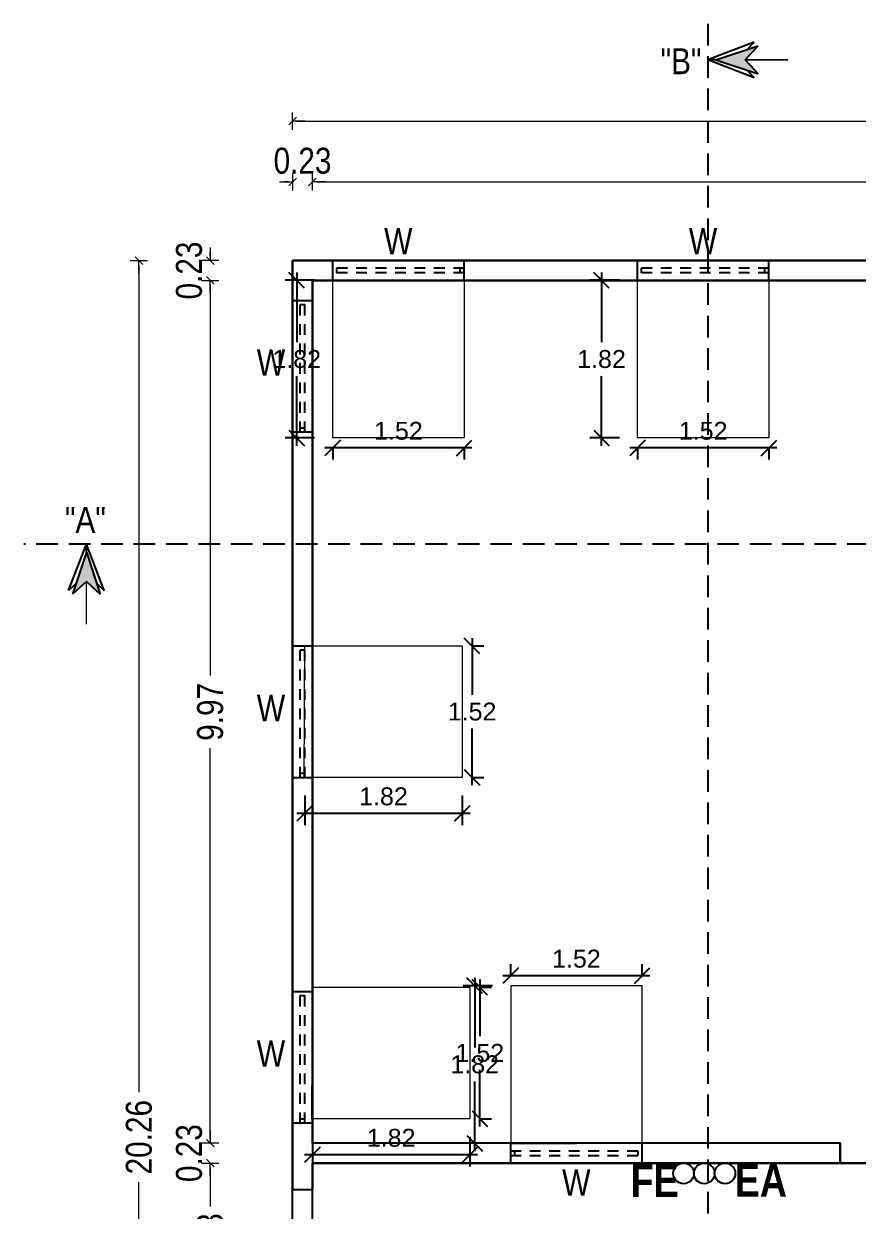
# Model space of a CAD drawing. Header units: metres. Extents: x 113452 to 113666, y -26183 to -26004.
# Drawn here: x 113587.17 to 113596.81, y -26107.84 to -26094.13 of the extents above; entities that cross this region are included whole.
import ezdxf
from ezdxf.enums import TextEntityAlignment as Align

# ---------------------------------------------------------------- set-up
doc = ezdxf.new("R2010")
doc.units = ezdxf.units.M
doc.header["$MEASUREMENT"] = 0
doc.header["$PDMODE"] = 35
doc.linetypes.add('DASHED2', pattern=[0.375, 0.25, -0.125])
doc.layers.add('BLK_1_FLR_0_BLT_UP_AREA', color=26, linetype='Continuous', plot=False)
for name, color, linetype in [('BLK_1_FLR_0_CARPET_AREA', 25, 'Continuous'), ('Grid Line', 8, 'Continuous'), ('Window', 34, 'Continuous')]:
    doc.layers.add(name, color=color, linetype=linetype)
for name, color, linetype, lineweight in [('BLK_1_FLR_0_ROOM_1_LIGHT_VENTILATION_1', 232, 'Continuous', 0), ('BLK_1_FLR_0_ROOM_1_LIGHT_VENTILATION_2', 232, 'Continuous', 0), ('BLK_1_FLR_0_ROOM_1_LIGHT_VENTILATION_7', 232, 'Continuous', 0), ('BLK_1_FLR_0_ROOM_1_LIGHT_VENTILATION_8', 232, 'Continuous', 0), ('BLK_1_FLR_0_ROOM_1_LIGHT_VENTILATION_9', 232, 'Continuous', 0), ('Dimension', 3, 'Continuous', 13)]:
    doc.layers.add(name, color=color, linetype=linetype, lineweight=lineweight)
doc.styles.add('Arial', font='swissc.ttf')
doc.styles.add('Arial-Bold', font='times.ttf')
doc.styles.add('IT', font='times.ttf', dxfattribs={"height": 12})
doc.styles.get("Standard").update_dxf_attribs({"font": 'swisscb.ttf'})
doc.styles.add('SVN', font='arial.ttf')
doc.dimstyles.new('FLOOR DIM BUILDING DIM', dxfattribs={"dimtxt": 0.3, "dimasz": 0.05, "dimexe": 0.075, "dimexo": 0.3, "dimgap": 0.09, "dimtad": 0, "dimzin": 3, "dimdsep": 46, "dimtxsty": 'Arial', "dimblk": 'JM1', "dimcen": -0.09, "dimse1": 1, "dimse2": 1, "dimclrd": 5, "dimclre": 250, "dimclrt": 3, "dimazin": 0, "dimtfac": 0.65, "dimtix": 1, "dimtofl": 0, "dimtmove": 0, "dimatfit": 2, "dimfxl": 0, "dimfrac": 1, "dimtolj": 1, "dimlwd": 18, "dimlwe": -1, "dimarcsym": 0})
doc.dimstyles.new('STY', dxfattribs={"dimscale": 0.9, "dimtxt": 0.23, "dimasz": 0.18, "dimexe": 0.15, "dimexo": 0.6, "dimgap": 0.1, "dimtad": 1, "dimtih": 1, "dimtoh": 1, "dimzin": 0, "dimdsep": 46, "dimtxsty": 'Arial-Bold', "dimblk": 'CLOSEDBLANK', "dimcen": 0.09375, "dimdle": 0.1, "dimse1": 1, "dimse2": 1, "dimadec": 0, "dimazin": 0, "dimtfac": 1, "dimtmove": 2, "dimatfit": 2, "dimfxl": 0, "dimtolj": 1, "dimtzin": 0, "dimarcsym": 0})

# ---------------------------------------------------------------- blocks, each defined once
blk = doc.blocks.new('ww1')
at = {"layer": 'Window', "linetype": 'DASHED2', "ltscale": 0.5}
for p, q in [((113597.634, -26051.841), (113597.634, -26050.317)), ((113597.686, -26051.841), (113597.686, -26050.317))]:
    blk.add_line(p, q, dxfattribs=at)
at = {"layer": 'Window', "color": 1, "linetype": 'ByBlock'}
for p, q in [((113597.634, -26050.364), (113597.686, -26050.364)), ((113597.634, -26051.79), (113597.686, -26051.79))]:
    blk.add_line(p, q, dxfattribs=at)
blk.add_lwpolyline([(113597.775, -26051.841), (113597.545, -26051.841), (113597.545, -26050.317), (113597.775, -26050.317)], close=True, dxfattribs=at)
blk = doc.blocks.new('JM1')
at = {"color": 2}
for p, q in [((-3, 0), (0, 0)), ((-0.88, -0.88), (0.88, 0.88)), ((0, 2), (0, -2))]:
    blk.add_line(p, q, dxfattribs=at)
blk = doc.blocks.new('*D107')
at = {"layer": 'Defpoints', "color": 0, "ltscale": 0.3}
for p in [(113590.513, -26095.957), (113590.283, -26096.865), (113590.513, -26097.095)]:
    blk.add_point(p, dxfattribs=at)
at = {"layer": 'Dimension', "color": 5, "lineweight": 18, "ltscale": 0.3}
for p, q in [((113590.233, -26095.957), (113590.183, -26095.957)), ((113590.563, -26095.957), (113590.613, -26095.957))]:
    blk.add_line(p, q, dxfattribs=at)
at = {"layer": 'Dimension', "color": 5, "lineweight": 18, "ltscale": 0.3, "xscale": 0.05, "yscale": 0.05, "zscale": 0.05}
blk.add_blockref('JM1', (113590.283, -26095.957), dxfattribs=at)
at = {"layer": 'Dimension', "color": 5, "lineweight": 18, "ltscale": 0.3, "xscale": 0.05, "yscale": 0.05, "zscale": 0.05, "rotation": 180}
blk.add_blockref('JM1', (113590.513, -26095.957), dxfattribs=at)
at = {"layer": 'Dimension', "color": 3, "ltscale": 0.3, "insert": (113590.398, -26095.713), "char_height": 0.3, "attachment_point": 5, "style": 'Arial'}
blk.add_mtext('\\A1;0.23', dxfattribs=at)
blk = doc.blocks.new('*D108')
at = {"layer": 'Defpoints', "color": 0, "ltscale": 0.3}
for p in [(113623.183, -26095.957), (113590.513, -26097.095), (113623.183, -26097.095)]:
    blk.add_point(p, dxfattribs=at)
at = {"layer": 'Dimension', "color": 5, "lineweight": 18, "ltscale": 0.3}
for p, q in [((113590.563, -26095.957), (113606.328, -26095.957)), ((113623.133, -26095.957), (113607.369, -26095.957))]:
    blk.add_line(p, q, dxfattribs=at)
at = {"layer": 'Dimension', "color": 5, "lineweight": 18, "ltscale": 0.3, "xscale": 0.05, "yscale": 0.05, "zscale": 0.05, "rotation": 180}
blk.add_blockref('JM1', (113590.513, -26095.957), dxfattribs=at)
at = {"layer": 'Dimension', "color": 5, "lineweight": 18, "ltscale": 0.3, "xscale": 0.05, "yscale": 0.05, "zscale": 0.05}
blk.add_blockref('JM1', (113623.183, -26095.957), dxfattribs=at)
at = {"layer": 'Dimension', "color": 3, "ltscale": 0.3, "insert": (113606.848, -26095.957), "char_height": 0.3, "attachment_point": 5, "style": 'Arial'}
blk.add_mtext('\\A1;32.67', dxfattribs=at)
blk = doc.blocks.new('*D116')
at = {"layer": 'Defpoints', "color": 0, "ltscale": 0.3}
for p in [(113590.283, -26095.253), (113590.283, -26096.865), (113634.483, -26096.865)]:
    blk.add_point(p, dxfattribs=at)
at = {"layer": 'Dimension', "color": 5, "lineweight": 18, "ltscale": 0.3}
for p, q in [((113590.333, -26095.253), (113611.861, -26095.253)), ((113634.433, -26095.253), (113612.905, -26095.253))]:
    blk.add_line(p, q, dxfattribs=at)
at = {"layer": 'Dimension', "color": 5, "lineweight": 18, "ltscale": 0.3, "xscale": 0.05, "yscale": 0.05, "zscale": 0.05, "rotation": 180}
blk.add_blockref('JM1', (113590.283, -26095.253), dxfattribs=at)
at = {"layer": 'Dimension', "color": 5, "lineweight": 18, "ltscale": 0.3, "xscale": 0.05, "yscale": 0.05, "zscale": 0.05}
blk.add_blockref('JM1', (113634.483, -26095.253), dxfattribs=at)
at = {"layer": 'Dimension', "color": 3, "ltscale": 0.3, "insert": (113612.383, -26095.253), "char_height": 0.3, "attachment_point": 5, "style": 'Arial'}
blk.add_mtext('\\A1;44.20', dxfattribs=at)
blk = doc.blocks.new('*D66')
at = {"layer": 'Defpoints', "color": 0, "ltscale": 0.3}
for p in [(113590.283, -26096.865), (113589.331, -26097.095), (113590.513, -26097.095)]:
    blk.add_point(p, dxfattribs=at)
at = {"layer": 'Dimension', "color": 5, "lineweight": 18, "ltscale": 0.3}
for p, q in [((113589.331, -26096.815), (113589.331, -26096.765)), ((113589.331, -26097.145), (113589.331, -26097.195))]:
    blk.add_line(p, q, dxfattribs=at)
at = {"layer": 'Dimension', "color": 5, "lineweight": 18, "ltscale": 0.3, "xscale": 0.05, "yscale": 0.05, "zscale": 0.05}
for p, rotation in [((113589.331, -26096.865), 270), ((113589.331, -26097.095), 90)]:
    blk.add_blockref('JM1', p, dxfattribs=dict(at, rotation=rotation))
at = {"layer": 'Dimension', "color": 3, "ltscale": 0.3, "insert": (113589.087, -26096.98), "char_height": 0.3, "attachment_point": 5, "rotation": 90, "style": 'Arial'}
blk.add_mtext('\\A1;0.23', dxfattribs=at)
blk = doc.blocks.new('*D117')
at = {"layer": 'Defpoints', "color": 0, "ltscale": 0.3}
for p in [(113590.513, -26097.095), (113589.331, -26107.065), (113590.513, -26107.065)]:
    blk.add_point(p, dxfattribs=at)
at = {"layer": 'Dimension', "color": 5, "lineweight": 18, "ltscale": 0.3}
for p, q in [((113589.331, -26097.145), (113589.331, -26101.659)), ((113589.331, -26107.015), (113589.331, -26102.501))]:
    blk.add_line(p, q, dxfattribs=at)
at = {"layer": 'Dimension', "color": 5, "lineweight": 18, "ltscale": 0.3, "xscale": 0.05, "yscale": 0.05, "zscale": 0.05}
for p, rotation in [((113589.331, -26097.095), 90), ((113589.331, -26107.065), 270)]:
    blk.add_blockref('JM1', p, dxfattribs=dict(at, rotation=rotation))
at = {"layer": 'Dimension', "color": 3, "ltscale": 0.3, "insert": (113589.331, -26102.08), "char_height": 0.3, "attachment_point": 5, "rotation": 90, "style": 'Arial'}
blk.add_mtext('\\A1;9.97', dxfattribs=at)
blk = doc.blocks.new('*D118')
at = {"layer": 'Defpoints', "color": 0, "ltscale": 0.3}
for p in [(113590.513, -26107.065), (113589.331, -26107.295), (113590.513, -26107.295)]:
    blk.add_point(p, dxfattribs=at)
at = {"layer": 'Dimension', "color": 5, "lineweight": 18, "ltscale": 0.3}
for p, q in [((113589.331, -26107.015), (113589.331, -26106.965)), ((113589.331, -26107.345), (113589.331, -26107.395))]:
    blk.add_line(p, q, dxfattribs=at)
at = {"layer": 'Dimension', "color": 5, "lineweight": 18, "ltscale": 0.3, "xscale": 0.05, "yscale": 0.05, "zscale": 0.05}
for p, rotation in [((113589.331, -26107.065), 270), ((113589.331, -26107.295), 90)]:
    blk.add_blockref('JM1', p, dxfattribs=dict(at, rotation=rotation))
at = {"layer": 'Dimension', "color": 3, "ltscale": 0.3, "insert": (113589.087, -26107.18), "char_height": 0.3, "attachment_point": 5, "rotation": 90, "style": 'Arial'}
blk.add_mtext('\\A1;0.23', dxfattribs=at)
blk = doc.blocks.new('*D119')
at = {"layer": 'Defpoints', "color": 0, "ltscale": 0.3}
for p in [(113590.513, -26107.295), (113589.331, -26109.125), (113590.513, -26109.125)]:
    blk.add_point(p, dxfattribs=at)
at = {"layer": 'Dimension', "color": 5, "lineweight": 18, "ltscale": 0.3}
for p, q in [((113589.331, -26107.345), (113589.331, -26107.797)), ((113589.331, -26109.075), (113589.331, -26108.623))]:
    blk.add_line(p, q, dxfattribs=at)
at = {"layer": 'Dimension', "color": 5, "lineweight": 18, "ltscale": 0.3, "xscale": 0.05, "yscale": 0.05, "zscale": 0.05}
for p, rotation in [((113589.331, -26107.295), 90), ((113589.331, -26109.125), 270)]:
    blk.add_blockref('JM1', p, dxfattribs=dict(at, rotation=rotation))
at = {"layer": 'Dimension', "color": 3, "ltscale": 0.3, "insert": (113589.331, -26108.21), "char_height": 0.3, "attachment_point": 5, "rotation": 90, "style": 'Arial'}
blk.add_mtext('\\A1;1.83', dxfattribs=at)
blk = doc.blocks.new('*D125')
at = {"layer": 'Defpoints', "color": 0, "ltscale": 0.3}
for p in [(113588.507, -26096.865), (113590.283, -26096.865), (113590.283, -26117.127)]:
    blk.add_point(p, dxfattribs=at)
at = {"layer": 'Dimension', "color": 5, "lineweight": 18, "ltscale": 0.3}
for p, q in [((113588.507, -26096.915), (113588.507, -26106.476)), ((113588.507, -26117.077), (113588.507, -26107.516))]:
    blk.add_line(p, q, dxfattribs=at)
at = {"layer": 'Dimension', "color": 5, "lineweight": 18, "ltscale": 0.3, "xscale": 0.05, "yscale": 0.05, "zscale": 0.05}
for p, rotation in [((113588.507, -26096.865), 90), ((113588.507, -26117.127), 270)]:
    blk.add_blockref('JM1', p, dxfattribs=dict(at, rotation=rotation))
at = {"layer": 'Dimension', "color": 3, "ltscale": 0.3, "insert": (113588.507, -26106.996), "char_height": 0.3, "attachment_point": 5, "rotation": 90, "style": 'Arial'}
blk.add_mtext('\\A1;20.26', dxfattribs=at)
blk = doc.blocks.new('SECTION CUT POINTER')
h = blk.add_hatch(color=256)
h.dxf.hatch_style = 1
h.paths.add_polyline_path([(0, 0.55), (-0.261, -0.24), (0, 0), (0.261, -0.24)])
at = {"linetype": 'Continuous', "ltscale": 250}
for p, q in [((-0.334, -0.167), (0, 0.7)), ((0.334, -0.167), (0, 0.7)), ((0, 0.55), (-0.261, -0.24)), ((0, 0.55), (0.261, -0.24)), ((0, 0), (-0.261, -0.24)), ((0, 0), (0.261, -0.24)), ((-0.193, -0.037), (-0.334, -0.167)), ((-0.146, -0.134), (-0.13, -0.119)), ((0.193, -0.037), (0.334, -0.167))]:
    blk.add_line(p, q, dxfattribs=at)
blk.add_line((0, 0.55), (0, 0.7))
at = {"const_width": 0.03}
blk.add_lwpolyline([(0, 0), (0, -0.8)], dxfattribs=at)
blk = doc.blocks.new('_Oblique')
at = {"color": 0, "linetype": 'ByBlock', "lineweight": -2}
blk.add_line((-0.5, -0.5), (0.5, 0.5), dxfattribs=at)
blk = doc.blocks.new('*D254')
at = {"layer": 'BLK_1_FLR_0_ROOM_1_LIGHT_VENTILATION_1', "color": 0, "lineweight": -2, "ltscale": 10}
for p, q in [((113592.357, -26099.03), (113590.657, -26099.03)), ((113590.747, -26099.03), (113590.747, -26099.165)), ((113592.267, -26099.03), (113592.267, -26099.165))]:
    blk.add_line(p, q, dxfattribs=at)
at = {"layer": 'Defpoints', "color": 0, "ltscale": 10}
for p in [(113590.747, -26098.915), (113592.267, -26098.915), (113590.747, -26099.03)]:
    blk.add_point(p, dxfattribs=at)
at = {"layer": 'BLK_1_FLR_0_ROOM_1_LIGHT_VENTILATION_1', "color": 0, "lineweight": -2, "ltscale": 10, "xscale": 0.18, "yscale": 0.18, "zscale": 0.18, "rotation": 180}
blk.add_blockref('_Oblique', (113590.747, -26099.03), dxfattribs=at)
at = {"layer": 'BLK_1_FLR_0_ROOM_1_LIGHT_VENTILATION_1', "color": 0, "lineweight": -2, "ltscale": 10, "xscale": 0.18, "yscale": 0.18, "zscale": 0.18}
blk.add_blockref('_Oblique', (113592.267, -26099.03), dxfattribs=at)
at = {"layer": 'BLK_1_FLR_0_ROOM_1_LIGHT_VENTILATION_1', "color": 0, "lineweight": 20, "ltscale": 10, "insert": (113591.507, -26098.834), "char_height": 0.207, "attachment_point": 5, "style": 'SVN'}
blk.add_mtext('\\A1;1.52', dxfattribs=at)
blk = doc.blocks.new('*D255')
at = {"layer": 'BLK_1_FLR_0_ROOM_1_LIGHT_VENTILATION_1', "color": 0, "lineweight": -2, "ltscale": 10}
for p, q in [((113590.331, -26097.003), (113590.331, -26097.808)), ((113590.538, -26097.093), (113590.196, -26097.093)), ((113590.331, -26099.005), (113590.331, -26098.2)), ((113590.538, -26098.915), (113590.196, -26098.915))]:
    blk.add_line(p, q, dxfattribs=at)
at = {"layer": 'Defpoints', "color": 0, "ltscale": 10}
for p in [(113590.331, -26097.093), (113592.037, -26097.093), (113592.037, -26098.915)]:
    blk.add_point(p, dxfattribs=at)
at = {"layer": 'BLK_1_FLR_0_ROOM_1_LIGHT_VENTILATION_1', "color": 0, "lineweight": -2, "ltscale": 10, "xscale": 0.18, "yscale": 0.18, "zscale": 0.18}
for p, rotation in [((113590.331, -26097.093), 90), ((113590.331, -26098.915), 270)]:
    blk.add_blockref('_Oblique', p, dxfattribs=dict(at, rotation=rotation))
at = {"layer": 'BLK_1_FLR_0_ROOM_1_LIGHT_VENTILATION_1', "color": 0, "lineweight": 20, "ltscale": 10, "insert": (113590.331, -26098.004), "char_height": 0.207, "attachment_point": 5, "style": 'SVN'}
blk.add_mtext('\\A1;1.82', dxfattribs=at)
blk = doc.blocks.new('*D256')
at = {"layer": 'BLK_1_FLR_0_ROOM_1_LIGHT_VENTILATION_2', "color": 0, "lineweight": -2, "ltscale": 10}
for p, q in [((113595.881, -26099.03), (113594.181, -26099.03)), ((113594.271, -26099.03), (113594.271, -26099.165)), ((113595.791, -26099.03), (113595.791, -26099.165))]:
    blk.add_line(p, q, dxfattribs=at)
at = {"layer": 'Defpoints', "color": 0, "ltscale": 10}
for p in [(113594.271, -26098.915), (113595.791, -26098.915), (113594.271, -26099.03)]:
    blk.add_point(p, dxfattribs=at)
at = {"layer": 'BLK_1_FLR_0_ROOM_1_LIGHT_VENTILATION_2', "color": 0, "lineweight": -2, "ltscale": 10, "xscale": 0.18, "yscale": 0.18, "zscale": 0.18, "rotation": 180}
blk.add_blockref('_Oblique', (113594.271, -26099.03), dxfattribs=at)
at = {"layer": 'BLK_1_FLR_0_ROOM_1_LIGHT_VENTILATION_2', "color": 0, "lineweight": -2, "ltscale": 10, "xscale": 0.18, "yscale": 0.18, "zscale": 0.18}
blk.add_blockref('_Oblique', (113595.791, -26099.03), dxfattribs=at)
at = {"layer": 'BLK_1_FLR_0_ROOM_1_LIGHT_VENTILATION_2', "color": 0, "lineweight": 20, "ltscale": 10, "insert": (113595.031, -26098.834), "char_height": 0.207, "attachment_point": 5, "style": 'SVN'}
blk.add_mtext('\\A1;1.52', dxfattribs=at)
blk = doc.blocks.new('*D257')
at = {"layer": 'BLK_1_FLR_0_ROOM_1_LIGHT_VENTILATION_2', "color": 0, "lineweight": -2, "ltscale": 10}
for p, q in [((113593.855, -26097.003), (113593.855, -26097.808)), ((113594.062, -26097.093), (113593.72, -26097.093)), ((113593.855, -26099.005), (113593.855, -26098.2)), ((113594.062, -26098.915), (113593.72, -26098.915))]:
    blk.add_line(p, q, dxfattribs=at)
at = {"layer": 'Defpoints', "color": 0, "ltscale": 10}
for p in [(113593.855, -26097.093), (113595.561, -26097.093), (113595.561, -26098.915)]:
    blk.add_point(p, dxfattribs=at)
at = {"layer": 'BLK_1_FLR_0_ROOM_1_LIGHT_VENTILATION_2', "color": 0, "lineweight": -2, "ltscale": 10, "xscale": 0.18, "yscale": 0.18, "zscale": 0.18}
for p, rotation in [((113593.855, -26097.093), 90), ((113593.855, -26098.915), 270)]:
    blk.add_blockref('_Oblique', p, dxfattribs=dict(at, rotation=rotation))
at = {"layer": 'BLK_1_FLR_0_ROOM_1_LIGHT_VENTILATION_2', "color": 0, "lineweight": 20, "ltscale": 10, "insert": (113593.855, -26098.004), "char_height": 0.207, "attachment_point": 5, "style": 'SVN'}
blk.add_mtext('\\A1;1.82', dxfattribs=at)
blk = doc.blocks.new('*D268')
at = {"layer": 'BLK_1_FLR_0_ROOM_1_LIGHT_VENTILATION_8', "color": 0, "lineweight": -2, "ltscale": 10}
for p, q in [((113592.359, -26101.228), (113592.359, -26101.882)), ((113592.359, -26101.318), (113592.494, -26101.318)), ((113592.359, -26102.928), (113592.359, -26102.273)), ((113592.359, -26102.838), (113592.494, -26102.838))]:
    blk.add_line(p, q, dxfattribs=at)
at = {"layer": 'Defpoints', "color": 0, "ltscale": 10}
for p in [(113592.245, -26101.318), (113592.245, -26102.838), (113592.359, -26102.838)]:
    blk.add_point(p, dxfattribs=at)
at = {"layer": 'BLK_1_FLR_0_ROOM_1_LIGHT_VENTILATION_8', "color": 0, "lineweight": -2, "ltscale": 10, "xscale": 0.18, "yscale": 0.18, "zscale": 0.18}
for p, rotation in [((113592.359, -26101.318), 90), ((113592.359, -26102.838), 270)]:
    blk.add_blockref('_Oblique', p, dxfattribs=dict(at, rotation=rotation))
at = {"layer": 'BLK_1_FLR_0_ROOM_1_LIGHT_VENTILATION_8', "color": 0, "lineweight": 20, "ltscale": 10, "insert": (113592.359, -26102.078), "char_height": 0.207, "attachment_point": 5, "style": 'SVN'}
blk.add_mtext('\\A1;1.52', dxfattribs=at)
blk = doc.blocks.new('*D269')
at = {"layer": 'BLK_1_FLR_0_ROOM_1_LIGHT_VENTILATION_8', "color": 0, "lineweight": -2, "ltscale": 10}
for p, q in [((113590.423, -26103.047), (113590.423, -26103.389)), ((113592.245, -26103.047), (113592.245, -26103.389)), ((113592.335, -26103.254), (113590.333, -26103.254))]:
    blk.add_line(p, q, dxfattribs=at)
at = {"layer": 'Defpoints', "color": 0, "ltscale": 10}
for p in [(113590.423, -26101.548), (113592.245, -26101.548), (113590.423, -26103.254)]:
    blk.add_point(p, dxfattribs=at)
at = {"layer": 'BLK_1_FLR_0_ROOM_1_LIGHT_VENTILATION_8', "color": 0, "lineweight": -2, "ltscale": 10, "xscale": 0.18, "yscale": 0.18, "zscale": 0.18, "rotation": 180}
blk.add_blockref('_Oblique', (113590.423, -26103.254), dxfattribs=at)
at = {"layer": 'BLK_1_FLR_0_ROOM_1_LIGHT_VENTILATION_8', "color": 0, "lineweight": -2, "ltscale": 10, "xscale": 0.18, "yscale": 0.18, "zscale": 0.18}
blk.add_blockref('_Oblique', (113592.245, -26103.254), dxfattribs=at)
at = {"layer": 'BLK_1_FLR_0_ROOM_1_LIGHT_VENTILATION_8', "color": 0, "lineweight": 20, "ltscale": 10, "insert": (113591.334, -26103.058), "char_height": 0.207, "attachment_point": 5, "style": 'SVN'}
blk.add_mtext('\\A1;1.82', dxfattribs=at)
blk = doc.blocks.new('*D270')
at = {"layer": 'BLK_1_FLR_0_ROOM_1_LIGHT_VENTILATION_7', "color": 0, "lineweight": -2, "ltscale": 10}
for p, q in [((113592.448, -26105.173), (113592.448, -26105.828)), ((113592.448, -26105.263), (113592.583, -26105.263)), ((113592.448, -26106.873), (113592.448, -26106.219)), ((113592.448, -26106.783), (113592.583, -26106.783))]:
    blk.add_line(p, q, dxfattribs=at)
at = {"layer": 'Defpoints', "color": 0, "ltscale": 10}
for p in [(113592.333, -26105.263), (113592.333, -26106.783), (113592.448, -26106.783)]:
    blk.add_point(p, dxfattribs=at)
at = {"layer": 'BLK_1_FLR_0_ROOM_1_LIGHT_VENTILATION_7', "color": 0, "lineweight": -2, "ltscale": 10, "xscale": 0.18, "yscale": 0.18, "zscale": 0.18}
for p, rotation in [((113592.448, -26105.263), 90), ((113592.448, -26106.783), 270)]:
    blk.add_blockref('_Oblique', p, dxfattribs=dict(at, rotation=rotation))
at = {"layer": 'BLK_1_FLR_0_ROOM_1_LIGHT_VENTILATION_7', "color": 0, "lineweight": 20, "ltscale": 10, "insert": (113592.448, -26106.023), "char_height": 0.207, "attachment_point": 5, "style": 'SVN'}
blk.add_mtext('\\A1;1.52', dxfattribs=at)
blk = doc.blocks.new('*D271')
at = {"layer": 'BLK_1_FLR_0_ROOM_1_LIGHT_VENTILATION_7', "color": 0, "lineweight": -2, "ltscale": 10}
for p, q in [((113590.512, -26106.993), (113590.512, -26107.335)), ((113592.333, -26106.993), (113592.333, -26107.335)), ((113592.423, -26107.2), (113590.422, -26107.2))]:
    blk.add_line(p, q, dxfattribs=at)
at = {"layer": 'Defpoints', "color": 0, "ltscale": 10}
for p in [(113590.512, -26105.493), (113592.333, -26105.493), (113590.512, -26107.2)]:
    blk.add_point(p, dxfattribs=at)
at = {"layer": 'BLK_1_FLR_0_ROOM_1_LIGHT_VENTILATION_7', "color": 0, "lineweight": -2, "ltscale": 10, "xscale": 0.18, "yscale": 0.18, "zscale": 0.18, "rotation": 180}
blk.add_blockref('_Oblique', (113590.512, -26107.2), dxfattribs=at)
at = {"layer": 'BLK_1_FLR_0_ROOM_1_LIGHT_VENTILATION_7', "color": 0, "lineweight": -2, "ltscale": 10, "xscale": 0.18, "yscale": 0.18, "zscale": 0.18}
blk.add_blockref('_Oblique', (113592.333, -26107.2), dxfattribs=at)
at = {"layer": 'BLK_1_FLR_0_ROOM_1_LIGHT_VENTILATION_7', "color": 0, "lineweight": 20, "ltscale": 10, "insert": (113591.423, -26107.004), "char_height": 0.207, "attachment_point": 5, "style": 'SVN'}
blk.add_mtext('\\A1;1.82', dxfattribs=at)
blk = doc.blocks.new('*D272')
at = {"layer": 'BLK_1_FLR_0_ROOM_1_LIGHT_VENTILATION_9', "color": 0, "lineweight": -2, "ltscale": 10}
for p, q in [((113592.805, -26105.13), (113592.805, -26104.995)), ((113594.325, -26105.13), (113594.325, -26104.995)), ((113594.415, -26105.13), (113592.715, -26105.13))]:
    blk.add_line(p, q, dxfattribs=at)
at = {"layer": 'Defpoints', "color": 0, "ltscale": 10}
for p in [(113592.805, -26105.13), (113592.805, -26105.245), (113594.325, -26105.245)]:
    blk.add_point(p, dxfattribs=at)
at = {"layer": 'BLK_1_FLR_0_ROOM_1_LIGHT_VENTILATION_9', "color": 0, "lineweight": -2, "ltscale": 10, "xscale": 0.18, "yscale": 0.18, "zscale": 0.18, "rotation": 180}
blk.add_blockref('_Oblique', (113592.805, -26105.13), dxfattribs=at)
at = {"layer": 'BLK_1_FLR_0_ROOM_1_LIGHT_VENTILATION_9', "color": 0, "lineweight": -2, "ltscale": 10, "xscale": 0.18, "yscale": 0.18, "zscale": 0.18}
blk.add_blockref('_Oblique', (113594.325, -26105.13), dxfattribs=at)
at = {"layer": 'BLK_1_FLR_0_ROOM_1_LIGHT_VENTILATION_9', "color": 0, "lineweight": 20, "ltscale": 10, "insert": (113593.565, -26104.934), "char_height": 0.207, "attachment_point": 5, "style": 'SVN'}
blk.add_mtext('\\A1;1.52', dxfattribs=at)
blk = doc.blocks.new('*D273')
at = {"layer": 'BLK_1_FLR_0_ROOM_1_LIGHT_VENTILATION_9', "color": 0, "lineweight": -2, "ltscale": 10}
for p, q in [((113592.596, -26105.245), (113592.254, -26105.245)), ((113592.389, -26105.155), (113592.389, -26105.96)), ((113592.389, -26107.156), (113592.389, -26106.351)), ((113592.596, -26107.066), (113592.254, -26107.066))]:
    blk.add_line(p, q, dxfattribs=at)
at = {"layer": 'Defpoints', "color": 0, "ltscale": 10}
for p in [(113594.095, -26105.245), (113592.389, -26107.066), (113594.095, -26107.066)]:
    blk.add_point(p, dxfattribs=at)
at = {"layer": 'BLK_1_FLR_0_ROOM_1_LIGHT_VENTILATION_9', "color": 0, "lineweight": -2, "ltscale": 10, "xscale": 0.18, "yscale": 0.18, "zscale": 0.18}
for p, rotation in [((113592.389, -26105.245), 90), ((113592.389, -26107.066), 270)]:
    blk.add_blockref('_Oblique', p, dxfattribs=dict(at, rotation=rotation))
at = {"layer": 'BLK_1_FLR_0_ROOM_1_LIGHT_VENTILATION_9', "color": 0, "lineweight": 20, "ltscale": 10, "insert": (113592.389, -26106.155), "char_height": 0.207, "attachment_point": 5, "style": 'SVN'}
blk.add_mtext('\\A1;1.82', dxfattribs=at)

msp = doc.modelspace()

# ---------------------------------------------------------------- linework, layer by layer
at = {"ltscale": 0.3}
for p, q in [((113605.22405, -26096.8647), (113590.28344, -26096.8647)), ((113590.28344, -26096.8647), (113590.28344, -26107.5997)), ((113605.22405, -26097.0947), (113590.51344, -26097.0947)), ((113590.51344, -26097.0947), (113590.51344, -26107.0647)), ((113596.61344, -26107.0647), (113590.51344, -26107.0647)), ((113596.61344, -26107.0647), (113596.61344, -26107.2947)), ((113596.61344, -26107.2947), (113590.51344, -26107.2947)), ((113590.51344, -26107.2947), (113590.51344, -26107.5997)), ((113590.28344, -26107.5997), (113590.51344, -26107.5997))]:
    msp.add_line(p, q, dxfattribs=at)
for centre in [(113594.80478, -26107.41426), (113595.04389, -26107.41426), (113595.283, -26107.41426)]:
    msp.add_circle(centre, 0.11955)
at = {"layer": 'BLK_1_FLR_0_BLT_UP_AREA', "color": 59, "linetype": 'Continuous'}
msp.add_lwpolyline([(113590.28344, -26096.8647), (113634.48344, -26096.8647), (113634.48344, -26117.1267), (113627.49344, -26117.1267), (113627.49344, -26109.3567), (113615.05344, -26109.3567), (113615.05344, -26113.8467), (113609.71344, -26113.8467), (113609.71344, -26109.3567), (113597.27344, -26109.3567), (113597.27344, -26117.1267), (113590.28344, -26117.1267), (113590.28344, -26096.8647)], dxfattribs=at)
at = {"layer": 'BLK_1_FLR_0_CARPET_AREA', "ltscale": 0.3}
for points in [[(113590.51344, -26107.2947), (113626.69344, -26107.2947), (113626.69344, -26097.0947), (113628.52344, -26097.0947), (113628.52344, -26107.2947), (113634.25344, -26107.2947), (113634.25344, -26109.1247), (113629.55344, -26109.1247), (113629.55344, -26109.3567), (113634.25344, -26109.3567), (113634.25344, -26113.3567), (113629.55344, -26113.3567), (113627.72344, -26113.3567), (113627.72344, -26109.1247), (113597.04344, -26109.1247), (113597.04344, -26113.3547), (113595.21344, -26113.3547), (113590.51344, -26113.3547), (113590.51344, -26109.3567), (113595.21344, -26109.3567), (113595.21344, -26109.1247), (113590.51344, -26109.1247)], [(113590.51344, -26097.0947), (113623.18344, -26097.0947), (113623.18344, -26107.0647), (113615.95253, -26107.0647), (113615.95253, -26107.2947), (113614.42853, -26107.2947), (113614.42853, -26107.0647), (113606.74805, -26107.0647), (113606.74805, -26107.2947), (113605.22405, -26107.2947), (113605.22405, -26107.0647), (113598.13744, -26107.0647), (113598.13744, -26107.2947), (113596.61344, -26107.2947), (113596.61344, -26107.0647), (113590.51344, -26107.0647)]]:
    msp.add_lwpolyline(points, close=True, dxfattribs=at)
at = {"layer": 'BLK_1_FLR_0_ROOM_1_LIGHT_VENTILATION_1', "color": 232, "lineweight": 20, "ltscale": 10}
msp.add_lwpolyline([(113592.26744, -26098.9147), (113590.74744, -26098.9147), (113590.74744, -26097.0859), (113592.26744, -26097.0947)], close=True, dxfattribs=at)
at = {"layer": 'BLK_1_FLR_0_ROOM_1_LIGHT_VENTILATION_2', "color": 232, "lineweight": 20, "ltscale": 10}
msp.add_lwpolyline([(113595.79144, -26098.9147), (113594.27144, -26098.9147), (113594.27144, -26097.0859), (113595.79144, -26097.0947)], close=True, dxfattribs=at)
at = {"layer": 'BLK_1_FLR_0_ROOM_1_LIGHT_VENTILATION_7', "color": 232, "lineweight": 20, "ltscale": 10}
msp.add_lwpolyline([(113592.33344, -26105.26332), (113592.33344, -26106.78332), (113590.50464, -26106.78332), (113590.51344, -26105.26332)], close=True, dxfattribs=at)
at = {"layer": 'BLK_1_FLR_0_ROOM_1_LIGHT_VENTILATION_8', "color": 232, "lineweight": 20, "ltscale": 10}
msp.add_lwpolyline([(113592.24454, -26101.3177), (113592.24454, -26102.8377), (113590.41574, -26102.8377), (113590.42454, -26101.3177)], close=True, dxfattribs=at)
at = {"layer": 'BLK_1_FLR_0_ROOM_1_LIGHT_VENTILATION_9', "color": 232, "lineweight": 20, "ltscale": 10}
msp.add_lwpolyline([(113594.32544, -26105.2447), (113592.80544, -26105.2447), (113592.80544, -26107.0735), (113594.32544, -26107.0647)], close=True, dxfattribs=at)
at = {"layer": 'Grid Line', "linetype": 'DASHED2'}
for p, q in [((113595.08544, -26094.12811), (113595.08544, -26119.76859)), ((113637.06984, -26100.1413), (113587.17423, -26100.1413))]:
    msp.add_line(p, q, dxfattribs=at)

# ---------------------------------------------------------------- block references
at = {"xscale": 0.6180100651721203, "yscale": 0.6180100651721203, "zscale": 0.6180100651721203, "rotation": 90.00000000000004}
msp.add_blockref('SECTION CUT POINTER', (113595.51805, -26094.54641), dxfattribs=at)
at = {"xscale": -1}
for p, rotation in [((87540.42646, 87500.68058), 90), ((87543.95046, 87500.68058), 90), ((139644.64243, -139704.83998), 270)]:
    msp.add_blockref('ww1', p, dxfattribs=dict(at, rotation=rotation))
for p in [(-7.26184, -47.00772), (-7.26184, -51.00072), (-7.26184, -54.99372)]:
    msp.add_blockref('ww1', p)
at = {"xscale": -0.6180100651721203, "yscale": 0.6180100651721203, "zscale": 0.6180100651721203}
msp.add_blockref('SECTION CUT POINTER', (113587.89856, -26100.57391), dxfattribs=at)

# ---------------------------------------------------------------- texts
at = {"style": 'Arial'}
for s, p in [('"B"', (113594.77435, -26094.56102)), ('"A"', (113587.88719, -26099.86278))]:
    msp.add_text(s, height=0.3, dxfattribs=at).set_placement(p, align=Align.MIDDLE_CENTER)
at = {"linetype": 'ByBlock'}
for s, p in [('FE', (113594.19128, -26107.6872)), ('EA', (113595.39521, -26107.68327))]:
    msp.add_text(s, height=0.38, dxfattribs=at).set_placement(p)
at = {"linetype": 'Continuous', "char_height": 0.3048, "width": 0.8163303, "style": 'IT'}
for insert, attachment_point in [((113591.34038, -26096.79274), 7), ((113594.86438, -26096.79274), 7), ((113590.19811, -26097.89053), 3), ((113590.19811, -26101.88353), 3), ((113590.19811, -26105.87653), 3), ((113593.7285, -26107.36666), 3)]:
    msp.add_mtext('{\\fSwis721 Cn BT|b0|i0|c0|p34;W}', dxfattribs=dict(at, insert=insert, attachment_point=attachment_point))

# ---------------------------------------------------------------- dimensions: what is measured, and where the dimension line sits
at = {"layer": 'BLK_1_FLR_0_ROOM_1_LIGHT_VENTILATION_1', "color": 232, "lineweight": 20, "ltscale": 10}
for base, p1, p2, angle, picture, middle in [((113590.33099, -26097.09337), (113592.03744, -26098.9147), (113592.03744, -26097.09337), 270, '*D255', (113590.33099, -26098.00404)), ((113590.74744, -26099.02964), (113592.26744, -26098.9147), (113590.74744, -26098.9147), 180, '*D254', (113591.50744, -26098.83395))]:
    dim = msp.add_linear_dim(base=base, p1=p1, p2=p2, angle=angle, dimstyle='STY', override={"dimasz": 0.2, "dimtxsty": 'SVN', "dimblk1": 'Oblique', "dimblk2": 'Oblique', "dimsah": 1, "dimse1": 0, "dimse2": 0, "dimfxl": 0.23, "dimfxlon": 1, "dimtfill": 1, "dimarcsym": 1}, dxfattribs=at)
    dim.commit()
    dim.dimension.update_dxf_attribs({"geometry": picture, "text_midpoint": middle})
at = {"layer": 'BLK_1_FLR_0_ROOM_1_LIGHT_VENTILATION_2', "color": 232, "lineweight": 20, "ltscale": 10}
for base, p1, p2, angle, picture, middle in [((113593.85499, -26097.09337), (113595.56144, -26098.9147), (113595.56144, -26097.09337), 270, '*D257', (113593.85499, -26098.00404)), ((113594.27144, -26099.02964), (113595.79144, -26098.9147), (113594.27144, -26098.9147), 180, '*D256', (113595.03144, -26098.83395))]:
    dim = msp.add_linear_dim(base=base, p1=p1, p2=p2, angle=angle, dimstyle='STY', override={"dimasz": 0.2, "dimtxsty": 'SVN', "dimblk1": 'Oblique', "dimblk2": 'Oblique', "dimsah": 1, "dimse1": 0, "dimse2": 0, "dimfxl": 0.23, "dimfxlon": 1, "dimtfill": 1, "dimarcsym": 1}, dxfattribs=at)
    dim.commit()
    dim.dimension.update_dxf_attribs({"geometry": picture, "text_midpoint": middle})
at = {"layer": 'BLK_1_FLR_0_ROOM_1_LIGHT_VENTILATION_7', "color": 232, "lineweight": 20, "ltscale": 10}
dim = msp.add_linear_dim(base=(113592.44838, -26106.78332), p1=(113592.33344, -26105.26332), p2=(113592.33344, -26106.78332), angle=270, dimstyle='STY', override={"dimasz": 0.2, "dimtxsty": 'SVN', "dimblk1": 'Oblique', "dimblk2": 'Oblique', "dimsah": 1, "dimse1": 0, "dimse2": 0, "dimfxl": 0.23, "dimfxlon": 1, "dimtfill": 1, "dimarcsym": 1}, dxfattribs=at)
dim.commit()
dim.dimension.update_dxf_attribs({"geometry": '*D270', "text_midpoint": (113592.44838, -26106.02332)})
dim = msp.add_linear_dim(base=(113590.51211, -26107.19977), p1=(113592.33344, -26105.49332), p2=(113590.51211, -26105.49332), dimstyle='STY', override={"dimasz": 0.2, "dimtxsty": 'SVN', "dimblk1": 'Oblique', "dimblk2": 'Oblique', "dimsah": 1, "dimse1": 0, "dimse2": 0, "dimfxl": 0.23, "dimfxlon": 1, "dimtfill": 1, "dimarcsym": 1}, dxfattribs=at)
dim.commit()
dim.dimension.update_dxf_attribs({"geometry": '*D271', "text_midpoint": (113591.42278, -26107.00408)})
at = {"layer": 'BLK_1_FLR_0_ROOM_1_LIGHT_VENTILATION_8', "color": 232, "lineweight": 20, "ltscale": 10}
dim = msp.add_linear_dim(base=(113592.35948, -26102.8377), p1=(113592.24454, -26101.3177), p2=(113592.24454, -26102.8377), angle=270, dimstyle='STY', override={"dimasz": 0.2, "dimtxsty": 'SVN', "dimblk1": 'Oblique', "dimblk2": 'Oblique', "dimsah": 1, "dimse1": 0, "dimse2": 0, "dimfxl": 0.23, "dimfxlon": 1, "dimtfill": 1, "dimarcsym": 1}, dxfattribs=at)
dim.commit()
dim.dimension.update_dxf_attribs({"geometry": '*D268', "text_midpoint": (113592.35948, -26102.0777)})
dim = msp.add_linear_dim(base=(113590.42321, -26103.25415), p1=(113592.24454, -26101.5477), p2=(113590.42321, -26101.5477), dimstyle='STY', override={"dimasz": 0.2, "dimtxsty": 'SVN', "dimblk1": 'Oblique', "dimblk2": 'Oblique', "dimsah": 1, "dimse1": 0, "dimse2": 0, "dimfxl": 0.23, "dimfxlon": 1, "dimtfill": 1, "dimarcsym": 1}, dxfattribs=at)
dim.commit()
dim.dimension.update_dxf_attribs({"geometry": '*D269', "text_midpoint": (113591.33388, -26103.05846)})
at = {"layer": 'BLK_1_FLR_0_ROOM_1_LIGHT_VENTILATION_9', "color": 232, "lineweight": 20, "ltscale": 10}
for base, p1, p2, angle, picture, middle in [((113592.80544, -26105.12976), (113594.32544, -26105.2447), (113592.80544, -26105.2447), 180, '*D272', (113593.56544, -26104.93407)), ((113592.38899, -26107.06603), (113594.09544, -26105.2447), (113594.09544, -26107.06603), 90, '*D273', (113592.38899, -26106.15537))]:
    dim = msp.add_linear_dim(base=base, p1=p1, p2=p2, angle=angle, dimstyle='STY', override={"dimasz": 0.2, "dimtxsty": 'SVN', "dimblk1": 'Oblique', "dimblk2": 'Oblique', "dimsah": 1, "dimse1": 0, "dimse2": 0, "dimfxl": 0.23, "dimfxlon": 1, "dimtfill": 1, "dimarcsym": 1}, dxfattribs=at)
    dim.commit()
    dim.dimension.update_dxf_attribs({"geometry": picture, "text_midpoint": middle})
at = {"layer": 'Dimension', "ltscale": 0.3}
for base, p1, p2, override, picture, middle in [((113590.28344, -26095.25303), (113634.48344, -26096.8647), (113590.28344, -26096.8647), {"dimpost": '\\X', "dimtmove": 1}, '*D116', (113612.38344, -26095.25303)), ((113590.51344, -26095.95716), (113590.28344, -26096.8647), (113590.51344, -26097.0947), {"dimtad": 3, "dimpost": '\\X'}, '*D107', (113590.39844, -26095.71297)), ((113623.18344, -26095.95716), (113590.51344, -26097.0947), (113623.18344, -26097.0947), {"dimpost": '\\X', "dimtmove": 1}, '*D108', (113606.84844, -26095.95716))]:
    dim = msp.add_linear_dim(base=base, p1=p1, p2=p2, dimstyle='FLOOR DIM BUILDING DIM', override=override, dxfattribs=at)
    dim.commit()
    dim.dimension.update_dxf_attribs({"geometry": picture, "text_midpoint": middle})
for base, p1, p2, override, picture, middle in [((113589.3312, -26097.0947), (113590.28344, -26096.8647), (113590.51344, -26097.0947), {"dimtad": 3, "dimpost": '\\X'}, '*D66', (113589.08701, -26096.9797)), ((113588.5073, -26096.8647), (113590.28344, -26117.1267), (113590.28344, -26096.8647), {"dimpost": '\\X', "dimtmove": 1}, '*D125', (113588.5073, -26106.9957)), ((113589.3312, -26107.0647), (113590.51344, -26097.0947), (113590.51344, -26107.0647), {"dimpost": '\\X', "dimtmove": 1}, '*D117', (113589.3312, -26102.0797)), ((113589.3312, -26107.2947), (113590.51344, -26107.0647), (113590.51344, -26107.2947), {"dimtad": 3, "dimpost": '\\X'}, '*D118', (113589.08701, -26107.1797)), ((113589.3312, -26109.1247), (113590.51344, -26107.2947), (113590.51344, -26109.1247), {"dimpost": '\\X', "dimtmove": 1}, '*D119', (113589.3312, -26108.2097))]:
    dim = msp.add_linear_dim(base=base, p1=p1, p2=p2, angle=90, dimstyle='FLOOR DIM BUILDING DIM', override=override, dxfattribs=at)
    dim.commit()
    dim.dimension.update_dxf_attribs({"geometry": picture, "text_midpoint": middle})

doc.saveas('drawing.dxf')
